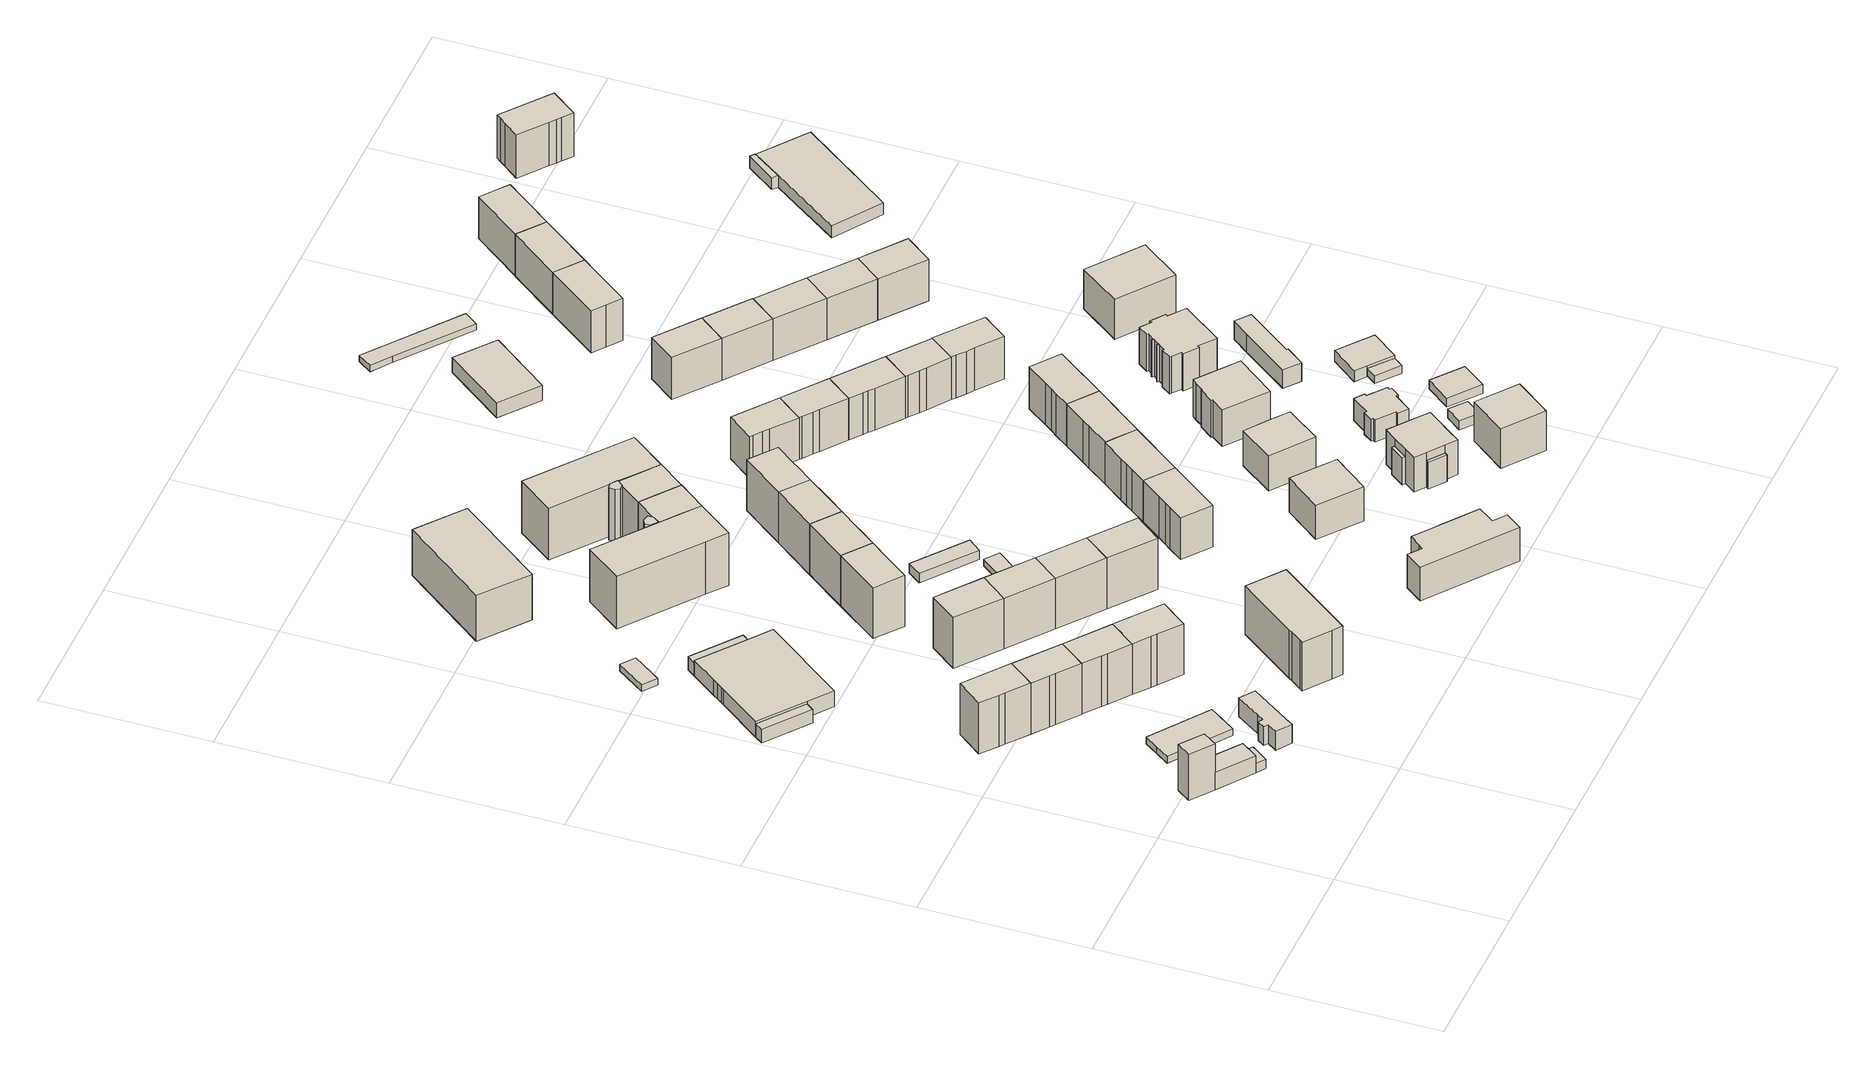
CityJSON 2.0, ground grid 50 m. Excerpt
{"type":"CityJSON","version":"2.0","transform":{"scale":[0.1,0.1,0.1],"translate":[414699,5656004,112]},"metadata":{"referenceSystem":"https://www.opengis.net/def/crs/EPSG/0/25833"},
"CityObjects":{
"building1":{"type":"Building","attributes":{"Gemeindeschluessel":14612000,"Geometrietyp2DReferenz":"3000","function":"31001_2463","roofType":"9999"},"children":["building1-1","building1-2"]},
"building1-1":{"type":"BuildingPart","attributes":{"Dachtyp_tdc":"tdcGableRoof","Dachneigung":57.03,"QualitaetDacherkennung":4,"Geometrietyp2DReferenz":"3000","measuredHeight":8.79,"roofType":"3100"},"parents":["building1"],"geometry":[{"type":"Solid","lod":"1","boundaries":[[[[0,1,2,3,4,5,6]],[[7,8,9,10,11,12,13]],[[6,8,7,0]],[[5,9,8,6]],[[4,10,9,5]],[[3,11,10,4]],[[2,12,11,3]],[[1,13,12,2]],[[0,7,13,1]]]]}]},
"building1-2":{"type":"BuildingPart","attributes":{"Dachtyp_tdc":"tdcFreeFormRoof","Dachneigung":62.88,"QualitaetDacherkennung":5,"Geometrietyp2DReferenz":"3000","measuredHeight":18.19,"roofType":"5000"},"parents":["building1"],"geometry":[{"type":"Solid","lod":"1","boundaries":[[[[14,15,16,17]],[[18,19,12,10]],[[17,19,18,14]],[[16,12,19,17]],[[15,10,12,16]],[[14,18,10,15]]]]}]},
"building2":{"type":"Building","attributes":{"Dachtyp_tdc":"tdcPolyFlatRoof","Gemeindeschluessel":14612000,"Dachneigung":0,"QualitaetDacherkennung":54,"Geometrietyp2DReferenz":"3000","measuredHeight":3.23,"function":"31001_2463","roofType":"1000"},"geometry":[{"type":"Solid","lod":"1","boundaries":[[[[20,21,22,23]],[[24,25,26,27]],[[23,25,24,20]],[[22,26,25,23]],[[21,27,26,22]],[[20,24,27,21]]]]}]},
"building3":{"type":"Building","attributes":{"Dachtyp_tdc":"tdcFreeFormRoof","Gemeindeschluessel":14612000,"Dachneigung":35.17,"QualitaetDacherkennung":86,"Geometrietyp2DReferenz":"3000","measuredHeight":19.22,"function":"31001_9998","roofType":"5000"},"geometry":[{"type":"Solid","lod":"1","boundaries":[[[[28,29,30,31,32,33]],[[34,35,36,37,38,39]],[[33,35,34,28]],[[32,36,35,33]],[[31,37,36,32]],[[30,38,37,31]],[[29,39,38,30]],[[28,34,39,29]]]]}]},
"building4":{"type":"Building","attributes":{"Dachtyp_tdc":"tdcPolyFlatRoof","Gemeindeschluessel":14612000,"Dachneigung":0,"QualitaetDacherkennung":91,"Geometrietyp2DReferenz":"3000","measuredHeight":2.27,"function":"31001_2463","roofType":"1000"},"geometry":[{"type":"Solid","lod":"1","boundaries":[[[[40,41,42,43,44,45]],[[46,47,48,49,50,51]],[[45,47,46,40]],[[44,48,47,45]],[[43,49,48,44]],[[42,50,49,43]],[[41,51,50,42]],[[40,46,51,41]]]]}]},
"building5":{"type":"Building","attributes":{"Dachtyp_tdc":"tdcPolyFlatRoof","Gemeindeschluessel":14612000,"Dachneigung":5.51,"QualitaetDacherkennung":76,"Geometrietyp2DReferenz":"3000","measuredHeight":6.73,"function":"31001_9998","roofType":"2100"},"geometry":[{"type":"Solid","lod":"1","boundaries":[[[[52,53,54,55,56,57,58,59,60,61]],[[62,63,64,65,66,67,68,69,70,71]],[[61,63,62,52]],[[60,64,63,61]],[[59,65,64,60]],[[58,66,65,59]],[[57,67,66,58]],[[56,68,67,57]],[[55,69,68,56]],[[54,70,69,55]],[[53,71,70,54]],[[52,62,71,53]]]]}]},
"building6":{"type":"Building","attributes":{"Dachtyp_tdc":"tdcFreeFormRoof","Gemeindeschluessel":14612000,"Dachneigung":35.18,"QualitaetDacherkennung":88,"Geometrietyp2DReferenz":"3000","measuredHeight":19.2,"function":"31001_9998","roofType":"5000"},"geometry":[{"type":"Solid","lod":"1","boundaries":[[[[72,73,74,75,76,77]],[[78,79,80,37,36,81]],[[77,79,78,72]],[[76,80,79,77]],[[75,37,80,76]],[[74,36,37,75]],[[73,81,36,74]],[[72,78,81,73]]]]}]},
"building7":{"type":"Building","attributes":{"Gemeindeschluessel":14612000,"Geometrietyp2DReferenz":"3000","function":"31001_2000","roofType":"9999"},"children":["building7-1","building7-2","building7-3"]},
"building7-1":{"type":"BuildingPart","attributes":{"Dachtyp_tdc":"tdcPolyFlatRoof","Dachneigung":3.69,"QualitaetDacherkennung":68,"Geometrietyp2DReferenz":"3000","measuredHeight":4.69,"roofType":"2100"},"parents":["building7"],"geometry":[{"type":"Solid","lod":"1","boundaries":[[[[82,83,84,85]],[[86,87,88,89]],[[85,87,86,82]],[[84,88,87,85]],[[83,89,88,84]],[[82,86,89,83]]]]}]},
"building7-2":{"type":"BuildingPart","attributes":{"Dachtyp_tdc":"tdcPolyFlatRoof","Dachneigung":4.41,"QualitaetDacherkennung":57,"Geometrietyp2DReferenz":"3000","measuredHeight":6.36,"roofType":"2100"},"parents":["building7"],"geometry":[{"type":"Solid","lod":"1","boundaries":[[[[90,91,92,93,94,95,96,97,98,99]],[[89,88,100,101,102,103,104,105,106,107]],[[99,88,89,90]],[[98,100,88,99]],[[97,101,100,98]],[[96,102,101,97]],[[95,103,102,96]],[[94,104,103,95]],[[93,105,104,94]],[[92,106,105,93]],[[91,107,106,92]],[[90,89,107,91]]]]}]},
"building7-3":{"type":"BuildingPart","attributes":{"Dachtyp_tdc":"tdcPolyFlatRoof","Dachneigung":0,"QualitaetDacherkennung":66,"Geometrietyp2DReferenz":"3000","measuredHeight":4.63,"roofType":"1000"},"parents":["building7"],"geometry":[{"type":"Solid","lod":"1","boundaries":[[[[108,109,110,111]],[[112,105,104,113]],[[111,105,112,108]],[[110,104,105,111]],[[109,113,104,110]],[[108,112,113,109]]]]}]},
"building8":{"type":"Building","attributes":{"Dachtyp_tdc":"tdcPolyFlatRoof","Gemeindeschluessel":14612000,"Dachneigung":2.77,"QualitaetDacherkennung":69,"Geometrietyp2DReferenz":"3000","measuredHeight":2.35,"function":"31001_2000","roofType":"2100"},"geometry":[{"type":"Solid","lod":"1","boundaries":[[[[114,115,116,117]],[[118,119,120,121]],[[117,119,118,114]],[[116,120,119,117]],[[115,121,120,116]],[[114,118,121,115]]]]}]},
"building9":{"type":"Building","attributes":{"Dachtyp_tdc":"tdcFreeFormRoof","Gemeindeschluessel":14612000,"Dachneigung":35.17,"QualitaetDacherkennung":86,"Geometrietyp2DReferenz":"3000","measuredHeight":19.18,"function":"31001_9998","roofType":"5000"},"geometry":[{"type":"Solid","lod":"1","boundaries":[[[[122,123,124,73,72,125]],[[126,127,128,129,130,131]],[[125,127,126,122]],[[72,128,127,125]],[[73,129,128,72]],[[124,130,129,73]],[[123,131,130,124]],[[122,126,131,123]]]]}]},
"building10":{"type":"Building","attributes":{"Dachtyp_tdc":"tdcFreeFormRoof","Gemeindeschluessel":14612000,"Dachneigung":35.32,"QualitaetDacherkennung":88,"Geometrietyp2DReferenz":"3000","measuredHeight":19.19,"function":"31001_9998","roofType":"5000"},"geometry":[{"type":"Solid","lod":"1","boundaries":[[[[132,133,134,135,136,137]],[[131,130,138,139,140,141]],[[137,130,131,132]],[[136,138,130,137]],[[135,139,138,136]],[[134,140,139,135]],[[133,141,140,134]],[[132,131,141,133]]]]}]},
"building11":{"type":"Building","attributes":{"Dachtyp_tdc":"tdcGableRoof","Gemeindeschluessel":14612000,"Dachneigung":35.35,"QualitaetDacherkennung":87,"Geometrietyp2DReferenz":"3000","measuredHeight":19.25,"function":"31001_9998","roofType":"3100"},"geometry":[{"type":"Solid","lod":"1","boundaries":[[[[142,143,144,145]],[[146,147,148,149]],[[145,147,146,142]],[[144,148,147,145]],[[143,149,148,144]],[[142,146,149,143]]]]}]},
"building12":{"type":"Building","attributes":{"Dachtyp_tdc":"tdcFreeFormRoof","Gemeindeschluessel":14612000,"Dachneigung":37.02,"QualitaetDacherkennung":75,"Geometrietyp2DReferenz":"3000","measuredHeight":19.12,"function":"31001_9998","roofType":"5000"},"geometry":[{"type":"Solid","lod":"1","boundaries":[[[[150,151,152,153,154,155,156,157]],[[158,159,160,161,162,163,164,165]],[[157,159,158,150]],[[156,160,159,157]],[[155,161,160,156]],[[154,162,161,155]],[[153,163,162,154]],[[152,164,163,153]],[[151,165,164,152]],[[150,158,165,151]]]]}]},
"building13":{"type":"Building","attributes":{"Dachtyp_tdc":"tdcGableRoof","Gemeindeschluessel":14612000,"Dachneigung":35.22,"QualitaetDacherkennung":89,"Geometrietyp2DReferenz":"3000","measuredHeight":19.24,"function":"31001_9998","roofType":"3100"},"geometry":[{"type":"Solid","lod":"1","boundaries":[[[[143,142,166,167]],[[149,168,169,146]],[[167,168,149,143]],[[166,169,168,167]],[[142,146,169,166]],[[143,149,146,142]]]]}]},
"building14":{"type":"Building","attributes":{"Dachtyp_tdc":"tdcFreeFormRoof","Gemeindeschluessel":14612000,"Dachneigung":35.58,"QualitaetDacherkennung":76,"Geometrietyp2DReferenz":"3000","measuredHeight":19.21,"function":"31001_9998","roofType":"5000"},"geometry":[{"type":"Solid","lod":"1","boundaries":[[[[170,171,172,173,174,175]],[[176,177,178,179,180,181]],[[175,177,176,170]],[[174,178,177,175]],[[173,179,178,174]],[[172,180,179,173]],[[171,181,180,172]],[[170,176,181,171]]]]}]},
"building15":{"type":"Building","attributes":{"name":"IBB Private Schulen Dresden","Gemeindeschluessel":14612000,"Geometrietyp2DReferenz":"3000","function":"31001_3021","roofType":"9999"},"children":["building15-1","building15-2"]},
"building15-1":{"type":"BuildingPart","attributes":{"Dachtyp_tdc":"tdcCutGableRoof","Dachneigung":0.11,"QualitaetDacherkennung":60,"Geometrietyp2DReferenz":"3000","measuredHeight":18.71,"roofType":"9999"},"parents":["building15"],"geometry":[{"type":"Solid","lod":"1","boundaries":[[[[182,183,184,185,186]],[[187,188,189,190,191]],[[186,188,187,182]],[[185,189,188,186]],[[184,190,189,185]],[[183,191,190,184]],[[182,187,191,183]]]]}]},
"building15-2":{"type":"BuildingPart","attributes":{"Dachtyp_tdc":"tdcPolyFlatRoof","Dachneigung":0,"QualitaetDacherkennung":55,"Geometrietyp2DReferenz":"3000","measuredHeight":4.23,"roofType":"1000"},"parents":["building15"],"geometry":[{"type":"Solid","lod":"1","boundaries":[[[[192,193,194,195]],[[196,197,189,188]],[[195,197,196,192]],[[194,189,197,195]],[[193,188,189,194]],[[192,196,188,193]]]]}]},
"building16":{"type":"Building","attributes":{"Dachtyp_tdc":"tdcGableRoof","Gemeindeschluessel":14612000,"Dachneigung":35.23,"QualitaetDacherkennung":89,"Geometrietyp2DReferenz":"3000","measuredHeight":19.21,"function":"31001_9998","roofType":"3100"},"geometry":[{"type":"Solid","lod":"1","boundaries":[[[[198,199,167,166]],[[200,169,168,201]],[[166,169,200,198]],[[167,168,169,166]],[[199,201,168,167]],[[198,200,201,199]]]]}]},
"building17":{"type":"Building","attributes":{"Gemeindeschluessel":14612000,"Geometrietyp2DReferenz":"3000","function":"31001_2000","roofType":"9999"},"children":["building17-1","building17-2","building17-3"]},
"building17-1":{"type":"BuildingPart","attributes":{"Dachtyp_tdc":"tdcHipRoof","Dachneigung":10.06,"QualitaetDacherkennung":70,"Geometrietyp2DReferenz":"3000","measuredHeight":18.45,"roofType":"3200"},"parents":["building17"],"geometry":[{"type":"Solid","lod":"1","boundaries":[[[[202,203,204,205,206,207,208]],[[209,210,211,212,213,214,215]],[[208,210,209,202]],[[207,211,210,208]],[[206,212,211,207]],[[205,213,212,206]],[[204,214,213,205]],[[203,215,214,204]],[[202,209,215,203]]]]}]},
"building17-2":{"type":"BuildingPart","attributes":{"Dachtyp_tdc":"tdcGableRoof","Dachneigung":10.35,"QualitaetDacherkennung":80,"Geometrietyp2DReferenz":"3000","measuredHeight":18.43,"roofType":"3100"},"parents":["building17"],"geometry":[{"type":"Solid","lod":"1","boundaries":[[[[216,217,218,219,207,220,221]],[[222,223,224,211,225,226,227]],[[221,223,222,216]],[[220,224,223,221]],[[207,211,224,220]],[[219,225,211,207]],[[218,226,225,219]],[[217,227,226,218]],[[216,222,227,217]]]]}]},
"building17-3":{"type":"BuildingPart","attributes":{"Dachtyp_tdc":"tdcPolyFlatRoof","Dachneigung":0,"QualitaetDacherkennung":42,"Geometrietyp2DReferenz":"3000","measuredHeight":18.02,"roofType":"1000"},"parents":["building17"],"geometry":[{"type":"Solid","lod":"1","boundaries":[[[[228,229,230,231,232,233]],[[210,234,235,236,227,226]],[[233,234,210,228]],[[232,235,234,233]],[[231,236,235,232]],[[230,227,236,231]],[[229,226,227,230]],[[228,210,226,229]]]]}]},
"building18":{"type":"Building","attributes":{"Dachtyp_tdc":"tdcFreeFormRoof","Gemeindeschluessel":14612000,"Dachneigung":35.84,"QualitaetDacherkennung":79,"Geometrietyp2DReferenz":"3000","measuredHeight":19.24,"function":"31001_9998","roofType":"5000"},"geometry":[{"type":"Solid","lod":"1","boundaries":[[[[173,237,238,239,240,174]],[[179,178,241,242,243,244]],[[174,178,179,173]],[[240,241,178,174]],[[239,242,241,240]],[[238,243,242,239]],[[237,244,243,238]],[[173,179,244,237]]]]}]},
"building19":{"type":"Building","attributes":{"Dachtyp_tdc":"tdcGableRoof","Gemeindeschluessel":14612000,"Dachneigung":35.37,"QualitaetDacherkennung":91,"Geometrietyp2DReferenz":"3000","measuredHeight":19.23,"function":"31001_9998","roofType":"3100"},"geometry":[{"type":"Solid","lod":"1","boundaries":[[[[199,198,245,246]],[[201,247,248,200]],[[246,247,201,199]],[[245,248,247,246]],[[198,200,248,245]],[[199,201,200,198]]]]}]},
"building20":{"type":"Building","attributes":{"Dachtyp_tdc":"tdcPolyFlatRoof","Gemeindeschluessel":14612000,"Dachneigung":2.69,"QualitaetDacherkennung":80,"Geometrietyp2DReferenz":"3000","measuredHeight":2.44,"function":"31001_2463","roofType":"2100"},"geometry":[{"type":"Solid","lod":"1","boundaries":[[[[249,250,251,252]],[[253,254,255,256]],[[252,254,253,249]],[[251,255,254,252]],[[250,256,255,251]],[[249,253,256,250]]]]}]},
"building21":{"type":"Building","attributes":{"Dachtyp_tdc":"tdcHipRoof","Gemeindeschluessel":14612000,"Dachneigung":13.8,"QualitaetDacherkennung":14,"Geometrietyp2DReferenz":"3000","measuredHeight":4.48,"function":"31001_2463","roofType":"3200"},"geometry":[{"type":"Solid","lod":"1","boundaries":[[[[257,258,259,260]],[[261,262,263,264]],[[260,262,261,257]],[[259,263,262,260]],[[258,264,263,259]],[[257,261,264,258]]]]}]},
"building22":{"type":"Building","attributes":{"Dachtyp_tdc":"tdcFreeFormRoof","Gemeindeschluessel":14612000,"Dachneigung":35.85,"QualitaetDacherkennung":80,"Geometrietyp2DReferenz":"3000","measuredHeight":19.25,"function":"31001_9998","roofType":"5000"},"geometry":[{"type":"Solid","lod":"1","boundaries":[[[[240,239,265,266,267,268]],[[269,270,271,272,273,274]],[[268,270,269,240]],[[267,271,270,268]],[[266,272,271,267]],[[265,273,272,266]],[[239,274,273,265]],[[240,269,274,239]]]]}]},
"building23":{"type":"Building","attributes":{"Dachtyp_tdc":"tdcPolyFlatRoof","Gemeindeschluessel":14612000,"Dachneigung":0,"QualitaetDacherkennung":76,"Geometrietyp2DReferenz":"3000","measuredHeight":11.51,"function":"31001_9998","roofType":"1000"},"geometry":[{"type":"Solid","lod":"1","boundaries":[[[[275,276,277,278,279,280,281,282,283,284,285,286,287,288]],[[289,290,291,292,293,294,295,296,297,298,299,300,301,302]],[[288,290,289,275]],[[287,291,290,288]],[[286,292,291,287]],[[285,293,292,286]],[[284,294,293,285]],[[283,295,294,284]],[[282,296,295,283]],[[281,297,296,282]],[[280,298,297,281]],[[279,299,298,280]],[[278,300,299,279]],[[277,301,300,278]],[[276,302,301,277]],[[275,289,302,276]]]]}]},
"building24":{"type":"Building","attributes":{"Gemeindeschluessel":14612000,"Geometrietyp2DReferenz":"3000","function":"31001_2000","roofType":"9999"},"children":["building24-1","building24-2","building24-3"]},
"building24-1":{"type":"BuildingPart","attributes":{"Dachtyp_tdc":"tdcHipRoof","Dachneigung":10.01,"QualitaetDacherkennung":69,"Geometrietyp2DReferenz":"3000","measuredHeight":18.41,"roofType":"3200"},"parents":["building24"],"geometry":[{"type":"Solid","lod":"1","boundaries":[[[[303,304,305,306,307,308,309,310,311,312,313]],[[314,315,316,317,318,319,320,321,322,323,324]],[[313,315,314,303]],[[312,316,315,313]],[[311,317,316,312]],[[310,318,317,311]],[[309,319,318,310]],[[308,320,319,309]],[[307,321,320,308]],[[306,322,321,307]],[[305,323,322,306]],[[304,324,323,305]],[[303,314,324,304]]]]}]},
"building24-2":{"type":"BuildingPart","attributes":{"Dachtyp_tdc":"tdcFreeFormRoof","Dachneigung":10.41,"QualitaetDacherkennung":61,"Geometrietyp2DReferenz":"3000","measuredHeight":18.18,"roofType":"5000"},"parents":["building24"],"geometry":[{"type":"Solid","lod":"1","boundaries":[[[[325,326,327,328,329,330]],[[331,332,323,333,334,335]],[[330,332,331,325]],[[329,323,332,330]],[[328,333,323,329]],[[327,334,333,328]],[[326,335,334,327]],[[325,331,335,326]]]]}]},
"building24-3":{"type":"BuildingPart","attributes":{"Dachtyp_tdc":"tdcGableRoof","Dachneigung":10.01,"QualitaetDacherkennung":81,"Geometrietyp2DReferenz":"3000","measuredHeight":18.44,"roofType":"3100"},"parents":["building24"],"geometry":[{"type":"Solid","lod":"1","boundaries":[[[[336,337,216,338,220,339,340,341]],[[333,342,321,343,344,345,346,334]],[[341,342,333,336]],[[340,321,342,341]],[[339,343,321,340]],[[220,344,343,339]],[[338,345,344,220]],[[216,346,345,338]],[[337,334,346,216]],[[336,333,334,337]]]]}]},
"building25":{"type":"Building","attributes":{"Dachtyp_tdc":"tdcFreeFormRoof","Gemeindeschluessel":14612000,"Dachneigung":35.66,"QualitaetDacherkennung":74,"Geometrietyp2DReferenz":"3000","measuredHeight":19.24,"function":"31001_9998","roofType":"5000"},"geometry":[{"type":"Solid","lod":"1","boundaries":[[[[268,267,347,348,349,350]],[[270,351,352,353,354,271]],[[350,351,270,268]],[[349,352,351,350]],[[348,353,352,349]],[[347,354,353,348]],[[267,271,354,347]],[[268,270,271,267]]]]}]},
"building26":{"type":"Building","attributes":{"Dachtyp_tdc":"tdcFreeFormRoof","Gemeindeschluessel":14612000,"Dachneigung":37.49,"QualitaetDacherkennung":86,"Geometrietyp2DReferenz":"3000","measuredHeight":16.28,"function":"31001_9998","roofType":"5000"},"geometry":[{"type":"Solid","lod":"1","boundaries":[[[[355,356,357,358,359,360,361]],[[362,363,364,365,366,367,368]],[[361,363,362,355]],[[360,364,363,361]],[[359,365,364,360]],[[358,366,365,359]],[[357,367,366,358]],[[356,368,367,357]],[[355,362,368,356]]]]}]},
"building27":{"type":"Building","attributes":{"Dachtyp_tdc":"tdcFreeFormRoof","Gemeindeschluessel":14612000,"Dachneigung":29.08,"QualitaetDacherkennung":69,"Geometrietyp2DReferenz":"3000","measuredHeight":13.63,"function":"31001_9998","roofType":"5000"},"geometry":[{"type":"Solid","lod":"1","boundaries":[[[[369,370,371,372]],[[373,374,375,376]],[[372,374,373,369]],[[371,375,374,372]],[[370,376,375,371]],[[369,373,376,370]]]]}]},
"building28":{"type":"Building","attributes":{"Dachtyp_tdc":"tdcFreeFormRoof","Gemeindeschluessel":14612000,"Dachneigung":37.27,"QualitaetDacherkennung":87,"Geometrietyp2DReferenz":"3000","measuredHeight":16.27,"function":"31001_9998","roofType":"5000"},"geometry":[{"type":"Solid","lod":"1","boundaries":[[[[360,359,377,378,379,380,381]],[[364,382,383,384,385,386,365]],[[381,382,364,360]],[[380,383,382,381]],[[379,384,383,380]],[[378,385,384,379]],[[377,386,385,378]],[[359,365,386,377]],[[360,364,365,359]]]]}]},
"building29":{"type":"Building","attributes":{"Dachtyp_tdc":"tdcFreeFormRoof","Gemeindeschluessel":14612000,"Dachneigung":37.9,"QualitaetDacherkennung":79,"Geometrietyp2DReferenz":"3000","measuredHeight":16.27,"function":"31001_9998","roofType":"5000"},"geometry":[{"type":"Solid","lod":"1","boundaries":[[[[387,388,389,390,391,392,393]],[[394,395,396,397,398,399,400]],[[393,395,394,387]],[[392,396,395,393]],[[391,397,396,392]],[[390,398,397,391]],[[389,399,398,390]],[[388,400,399,389]],[[387,394,400,388]]]]}]},
"building30":{"type":"Building","attributes":{"Dachtyp_tdc":"tdcPolyFlatRoof","Gemeindeschluessel":14612000,"Dachneigung":8.13,"QualitaetDacherkennung":63,"Geometrietyp2DReferenz":"3000","measuredHeight":12.98,"function":"31001_9998","roofType":"2100"},"geometry":[{"type":"Solid","lod":"1","boundaries":[[[[401,402,403,404,405]],[[406,407,408,409,410]],[[405,407,406,401]],[[404,408,407,405]],[[403,409,408,404]],[[402,410,409,403]],[[401,406,410,402]]]]}]},
"building31":{"type":"Building","attributes":{"Dachtyp_tdc":"tdcFreeFormRoof","Gemeindeschluessel":14612000,"Dachneigung":37.18,"QualitaetDacherkennung":89,"Geometrietyp2DReferenz":"3000","measuredHeight":16.32,"function":"31001_9998","roofType":"5000"},"geometry":[{"type":"Solid","lod":"1","boundaries":[[[[411,412,413,414,415,416]],[[385,417,418,419,420,386]],[[416,417,385,411]],[[415,418,417,416]],[[414,419,418,415]],[[413,420,419,414]],[[412,386,420,413]],[[411,385,386,412]]]]}]},
"building32":{"type":"Building","attributes":{"Gemeindeschluessel":14612000,"Geometrietyp2DReferenz":"3000","function":"31001_9998","roofType":"9999"},"children":["building32-1","building32-2","building32-3","building32-4","building32-5"]},
"building32-1":{"type":"BuildingPart","attributes":{"Dachtyp_tdc":"tdcGableRoof","Dachneigung":24.43,"QualitaetDacherkennung":25,"Geometrietyp2DReferenz":"3000","measuredHeight":9.66,"roofType":"3100"},"parents":["building32"],"geometry":[{"type":"Solid","lod":"1","boundaries":[[[[421,422,423,424]],[[425,426,427,428]],[[424,426,425,421]],[[423,427,426,424]],[[422,428,427,423]],[[421,425,428,422]]]]}]},
"building32-2":{"type":"BuildingPart","attributes":{"Dachtyp_tdc":"tdcPolyFlatRoof","Dachneigung":55.69,"QualitaetDacherkennung":42,"Geometrietyp2DReferenz":"3000","measuredHeight":9.81,"roofType":"2100"},"parents":["building32"],"geometry":[{"type":"Solid","lod":"1","boundaries":[[[[429,430,431,432]],[[433,434,435,436]],[[432,434,433,429]],[[431,435,434,432]],[[430,436,435,431]],[[429,433,436,430]]]]}]},
"building32-3":{"type":"BuildingPart","attributes":{"Dachtyp_tdc":"tdcGableRoof","Dachneigung":38.15,"QualitaetDacherkennung":40,"Geometrietyp2DReferenz":"3000","measuredHeight":12.26,"roofType":"3100"},"parents":["building32"],"geometry":[{"type":"Solid","lod":"1","boundaries":[[[[437,438,439,440]],[[441,442,443,444]],[[440,442,441,437]],[[439,443,442,440]],[[438,444,443,439]],[[437,441,444,438]]]]}]},
"building32-4":{"type":"BuildingPart","attributes":{"Dachtyp_tdc":"tdcTentRoof","Dachneigung":29.82,"QualitaetDacherkennung":61,"Geometrietyp2DReferenz":"3000","measuredHeight":13.9,"roofType":"3500"},"parents":["building32"],"geometry":[{"type":"Solid","lod":"1","boundaries":[[[[445,446,447,448,449,450,451,452,453,454,455,456]],[[457,458,444,443,459,425,428,460,435,434,461,462]],[[456,458,457,445]],[[455,444,458,456]],[[454,443,444,455]],[[453,459,443,454]],[[452,425,459,453]],[[451,428,425,452]],[[450,460,428,451]],[[449,435,460,450]],[[448,434,435,449]],[[447,461,434,448]],[[446,462,461,447]],[[445,457,462,446]]]]}]},
"building32-5":{"type":"BuildingPart","attributes":{"Dachtyp_tdc":"tdcFreeFormRoof","Dachneigung":70.15,"QualitaetDacherkennung":24,"Geometrietyp2DReferenz":"3000","measuredHeight":9.82,"roofType":"5000"},"parents":["building32"],"geometry":[{"type":"Solid","lod":"1","boundaries":[[[[463,464,465,466]],[[457,462,467,468]],[[466,462,457,463]],[[465,467,462,466]],[[464,468,467,465]],[[463,457,468,464]]]]}]},
"building33":{"type":"Building","attributes":{"Dachtyp_tdc":"tdcGableRoof","Gemeindeschluessel":14612000,"Dachneigung":37.76,"QualitaetDacherkennung":80,"Geometrietyp2DReferenz":"3000","measuredHeight":16.29,"function":"31001_9998","roofType":"3100"},"geometry":[{"type":"Solid","lod":"1","boundaries":[[[[469,470,471,472,473,388,474,387,475]],[[476,477,394,478,400,479,480,481,482]],[[475,477,476,469]],[[387,394,477,475]],[[474,478,394,387]],[[388,400,478,474]],[[473,479,400,388]],[[472,480,479,473]],[[471,481,480,472]],[[470,482,481,471]],[[469,476,482,470]]]]}]},
"building34":{"type":"Building","attributes":{"Dachtyp_tdc":"tdcFreeFormRoof","Gemeindeschluessel":14612000,"Dachneigung":37.91,"QualitaetDacherkennung":80,"Geometrietyp2DReferenz":"3000","measuredHeight":16.29,"function":"31001_9998","roofType":"5000"},"geometry":[{"type":"Solid","lod":"1","boundaries":[[[[483,484,485,486,473,471,487]],[[488,489,481,479,490,491,492]],[[487,489,488,483]],[[471,481,489,487]],[[473,479,481,471]],[[486,490,479,473]],[[485,491,490,486]],[[484,492,491,485]],[[483,488,492,484]]]]}]},
"building35":{"type":"Building","attributes":{"Dachtyp_tdc":"tdcTentRoof","Gemeindeschluessel":14612000,"Dachneigung":26.07,"QualitaetDacherkennung":84,"Geometrietyp2DReferenz":"3000","measuredHeight":15.17,"function":"31001_9998","roofType":"3500"},"geometry":[{"type":"Solid","lod":"1","boundaries":[[[[493,494,495,496]],[[497,498,499,500]],[[496,498,497,493]],[[495,499,498,496]],[[494,500,499,495]],[[493,497,500,494]]]]}]},
"building36":{"type":"Building","attributes":{"Dachtyp_tdc":"tdcGableRoof","Gemeindeschluessel":14612000,"Dachneigung":37.1,"QualitaetDacherkennung":87,"Geometrietyp2DReferenz":"3000","measuredHeight":16.32,"function":"31001_9998","roofType":"3100"},"geometry":[{"type":"Solid","lod":"1","boundaries":[[[[501,413,502,503,504,505,506,507,414]],[[508,419,509,510,511,512,513,514,420]],[[414,419,508,501]],[[507,509,419,414]],[[506,510,509,507]],[[505,511,510,506]],[[504,512,511,505]],[[503,513,512,504]],[[502,514,513,503]],[[413,420,514,502]],[[501,508,420,413]]]]}]},
"building37":{"type":"Building","attributes":{"Dachtyp_tdc":"tdcFreeFormRoof","Gemeindeschluessel":14612000,"Dachneigung":35.75,"QualitaetDacherkennung":65,"Geometrietyp2DReferenz":"3000","measuredHeight":14.69,"function":"31001_9998","roofType":"5000"},"geometry":[{"type":"Solid","lod":"1","boundaries":[[[[515,516,517,518,519,520,521,522,523]],[[524,525,526,527,528,529,530,531,532]],[[523,525,524,515]],[[522,526,525,523]],[[521,527,526,522]],[[520,528,527,521]],[[519,529,528,520]],[[518,530,529,519]],[[517,531,530,518]],[[516,532,531,517]],[[515,524,532,516]]]]}]},
"building38":{"type":"Building","attributes":{"Dachtyp_tdc":"tdcFreeFormRoof","Gemeindeschluessel":14612000,"Dachneigung":1.01,"QualitaetDacherkennung":45,"Geometrietyp2DReferenz":"3000","measuredHeight":9.22,"function":"31001_9998","roofType":"5000"},"geometry":[{"type":"Solid","lod":"1","boundaries":[[[[533,534,535,536,537,538,539,540,541,542,543,544,545,546,547,548]],[[549,550,551,552,553,554,555,556,557,558,559,560,561,562,563,564]],[[548,550,549,533]],[[547,551,550,548]],[[546,552,551,547]],[[545,553,552,546]],[[544,554,553,545]],[[543,555,554,544]],[[542,556,555,543]],[[541,557,556,542]],[[540,558,557,541]],[[539,559,558,540]],[[538,560,559,539]],[[537,561,560,538]],[[536,562,561,537]],[[535,563,562,536]],[[534,564,563,535]],[[533,549,564,534]]]]}]},
"building39":{"type":"Building","attributes":{"Dachtyp_tdc":"tdcHipRoof","Gemeindeschluessel":14612000,"Dachneigung":10,"QualitaetDacherkennung":89,"Geometrietyp2DReferenz":"3000","measuredHeight":5.8,"function":"31001_9998","roofType":"3200"},"geometry":[{"type":"Solid","lod":"1","boundaries":[[[[565,566,567,568]],[[569,570,571,572]],[[568,570,569,565]],[[567,571,570,568]],[[566,572,571,567]],[[565,569,572,566]]]]}]},
"building40":{"type":"Building","attributes":{"Dachtyp_tdc":"tdcGableRoof","Gemeindeschluessel":14612000,"Dachneigung":38,"QualitaetDacherkennung":79,"Geometrietyp2DReferenz":"3000","measuredHeight":16.36,"function":"31001_9998","roofType":"3100"},"geometry":[{"type":"Solid","lod":"1","boundaries":[[[[573,574,575,576,577,486,578,485,579]],[[580,581,491,582,490,583,584,585,586]],[[579,581,580,573]],[[485,491,581,579]],[[578,582,491,485]],[[486,490,582,578]],[[577,583,490,486]],[[576,584,583,577]],[[575,585,584,576]],[[574,586,585,575]],[[573,580,586,574]]]]}]},
"building41":{"type":"Building","attributes":{"Dachtyp_tdc":"tdcFreeFormRoof","Gemeindeschluessel":14612000,"Dachneigung":16.21,"QualitaetDacherkennung":84,"Geometrietyp2DReferenz":"3000","measuredHeight":3.58,"function":"31001_9998","roofType":"5000"},"geometry":[{"type":"Solid","lod":"1","boundaries":[[[[587,588,589,590]],[[591,592,593,594]],[[590,592,591,587]],[[589,593,592,590]],[[588,594,593,589]],[[587,591,594,588]]]]}]},
"building42":{"type":"Building","attributes":{"Dachtyp_tdc":"tdcGableRoof","Gemeindeschluessel":14612000,"Dachneigung":37.05,"QualitaetDacherkennung":76,"Geometrietyp2DReferenz":"3000","measuredHeight":16.2,"function":"31001_9998","roofType":"3100"},"geometry":[{"type":"Solid","lod":"1","boundaries":[[[[595,596,597,598]],[[599,600,601,602]],[[598,600,599,595]],[[597,601,600,598]],[[596,602,601,597]],[[595,599,602,596]]]]}]},
"building43":{"type":"Building","attributes":{"Dachtyp_tdc":"tdcFreeFormRoof","Gemeindeschluessel":14612000,"Dachneigung":37.73,"QualitaetDacherkennung":81,"Geometrietyp2DReferenz":"3000","measuredHeight":16.39,"function":"31001_9998","roofType":"5000"},"geometry":[{"type":"Solid","lod":"1","boundaries":[[[[603,604,605,606,607,608,609,610,611]],[[612,613,614,615,616,617,618,619,620]],[[611,613,612,603]],[[610,614,613,611]],[[609,615,614,610]],[[608,616,615,609]],[[607,617,616,608]],[[606,618,617,607]],[[605,619,618,606]],[[604,620,619,605]],[[603,612,620,604]]]]}]},
"building44":{"type":"Building","attributes":{"Dachtyp_tdc":"tdcPolyFlatRoof","Gemeindeschluessel":14612000,"Dachneigung":0,"QualitaetDacherkennung":51,"Geometrietyp2DReferenz":"3000","measuredHeight":3,"function":"31001_9998","roofType":"1000"},"geometry":[{"type":"Solid","lod":"1","boundaries":[[[[621,622,623,624]],[[625,626,627,628]],[[624,626,625,621]],[[623,627,626,624]],[[622,628,627,623]],[[621,625,628,622]]]]}]},
"building45":{"type":"Building","attributes":{"Dachtyp_tdc":"tdcPolyFlatRoof","Gemeindeschluessel":14612000,"Dachneigung":2.69,"QualitaetDacherkennung":57,"Geometrietyp2DReferenz":"3000","measuredHeight":2.29,"function":"31001_2463","roofType":"2100"},"geometry":[{"type":"Solid","lod":"1","boundaries":[[[[629,630,631,632,633,634,635]],[[636,637,638,639,640,641,642]],[[635,637,636,629]],[[634,638,637,635]],[[633,639,638,634]],[[632,640,639,633]],[[631,641,640,632]],[[630,642,641,631]],[[629,636,642,630]]]]}]},
"building46":{"type":"Building","attributes":{"Dachtyp_tdc":"tdcGableRoof","Gemeindeschluessel":14612000,"Dachneigung":36.89,"QualitaetDacherkennung":77,"Geometrietyp2DReferenz":"3000","measuredHeight":16.19,"function":"31001_9998","roofType":"3100"},"geometry":[{"type":"Solid","lod":"1","boundaries":[[[[596,595,643,644]],[[602,645,646,599]],[[644,645,602,596]],[[643,646,645,644]],[[595,599,646,643]],[[596,602,599,595]]]]}]},
"building47":{"type":"Building","attributes":{"Dachtyp_tdc":"tdcTentRoof","Gemeindeschluessel":14612000,"Dachneigung":33.45,"QualitaetDacherkennung":67,"Geometrietyp2DReferenz":"3000","measuredHeight":15.37,"function":"31001_9998","roofType":"3500"},"geometry":[{"type":"Solid","lod":"1","boundaries":[[[[647,648,649,650,651,652,653,654,655,656,657,658,659,660,661,662,663,664,665,666,667,668,669,670,671,672]],[[673,674,675,676,677,678,679,680,681,682,683,684,685,686,687,688,689,690,691,692,693,694,695,696,697,698]],[[672,674,673,647]],[[671,675,674,672]],[[670,676,675,671]],[[669,677,676,670]],[[668,678,677,669]],[[667,679,678,668]],[[666,680,679,667]],[[665,681,680,666]],[[664,682,681,665]],[[663,683,682,664]],[[662,684,683,663]],[[661,685,684,662]],[[660,686,685,661]],[[659,687,686,660]],[[658,688,687,659]],[[657,689,688,658]],[[656,690,689,657]],[[655,691,690,656]],[[654,692,691,655]],[[653,693,692,654]],[[652,694,693,653]],[[651,695,694,652]],[[650,696,695,651]],[[649,697,696,650]],[[648,698,697,649]],[[647,673,698,648]]]]}]},
"building48":{"type":"Building","attributes":{"Dachtyp_tdc":"tdcPolyFlatRoof","Gemeindeschluessel":14612000,"Dachneigung":8.57,"QualitaetDacherkennung":53,"Geometrietyp2DReferenz":"3000","measuredHeight":2.87,"function":"31001_9998","roofType":"2100"},"geometry":[{"type":"Solid","lod":"1","boundaries":[[[[699,700,701,702]],[[703,704,705,706]],[[702,704,703,699]],[[701,705,704,702]],[[700,706,705,701]],[[699,703,706,700]]]]}]},
"building49":{"type":"Building","attributes":{"Dachtyp_tdc":"tdcPolyFlatRoof","Gemeindeschluessel":14612000,"Dachneigung":10.8,"QualitaetDacherkennung":46,"Geometrietyp2DReferenz":"3000","measuredHeight":6.94,"function":"31001_9998","roofType":"2100"},"geometry":[{"type":"Solid","lod":"1","boundaries":[[[[707,708,709,710,711,712,713]],[[714,715,716,717,718,719,720]],[[713,715,714,707]],[[712,716,715,713]],[[711,717,716,712]],[[710,718,717,711]],[[709,719,718,710]],[[708,720,719,709]],[[707,714,720,708]]]]}]},
"building50":{"type":"Building","attributes":{"Dachtyp_tdc":"tdcPolyFlatRoof","Gemeindeschluessel":14612000,"Dachneigung":0,"QualitaetDacherkennung":61,"Geometrietyp2DReferenz":"3000","measuredHeight":3.76,"function":"31001_9998","roofType":"1000"},"geometry":[{"type":"Solid","lod":"1","boundaries":[[[[721,722,723,724,725]],[[726,727,728,729,730]],[[725,727,726,721]],[[724,728,727,725]],[[723,729,728,724]],[[722,730,729,723]],[[721,726,730,722]]]]}]},
"building51":{"type":"Building","attributes":{"Dachtyp_tdc":"tdcGableRoof","Gemeindeschluessel":14612000,"Dachneigung":37.15,"QualitaetDacherkennung":77,"Geometrietyp2DReferenz":"3000","measuredHeight":16.17,"function":"31001_9998","roofType":"3100"},"geometry":[{"type":"Solid","lod":"1","boundaries":[[[[731,732,733,734]],[[645,735,736,646]],[[734,735,645,731]],[[733,736,735,734]],[[732,646,736,733]],[[731,645,646,732]]]]}]},
"building52":{"type":"Building","attributes":{"Dachtyp_tdc":"tdcGableRoof","Gemeindeschluessel":14612000,"Dachneigung":37.38,"QualitaetDacherkennung":84,"Geometrietyp2DReferenz":"3000","measuredHeight":16.27,"function":"31001_9998","roofType":"3100"},"geometry":[{"type":"Solid","lod":"1","boundaries":[[[[737,738,739,740,741,742,743,744,745]],[[746,747,748,749,750,751,752,753,754]],[[745,747,746,737]],[[744,748,747,745]],[[743,749,748,744]],[[742,750,749,743]],[[741,751,750,742]],[[740,752,751,741]],[[739,753,752,740]],[[738,754,753,739]],[[737,746,754,738]]]]}]},
"building53":{"type":"Building","attributes":{"Dachtyp_tdc":"tdcGableRoof","Gemeindeschluessel":14612000,"Dachneigung":37.09,"QualitaetDacherkennung":77,"Geometrietyp2DReferenz":"3000","measuredHeight":16.15,"function":"31001_9998","roofType":"3100"},"geometry":[{"type":"Solid","lod":"1","boundaries":[[[[734,733,755,756]],[[735,757,758,736]],[[756,757,735,734]],[[755,758,757,756]],[[733,736,758,755]],[[734,735,736,733]]]]}]},
"building54":{"type":"Building","attributes":{"Dachtyp_tdc":"tdcFreeFormRoof","Gemeindeschluessel":14612000,"Dachneigung":37.33,"QualitaetDacherkennung":85,"Geometrietyp2DReferenz":"3000","measuredHeight":16.29,"function":"31001_9998","roofType":"5000"},"geometry":[{"type":"Solid","lod":"1","boundaries":[[[[741,739,759,760,761,762,763]],[[751,764,765,766,767,768,753]],[[763,764,751,741]],[[762,765,764,763]],[[761,766,765,762]],[[760,767,766,761]],[[759,768,767,760]],[[739,753,768,759]],[[741,751,753,739]]]]}]},
"building55":{"type":"Building","attributes":{"Dachtyp_tdc":"tdcTentRoof","Gemeindeschluessel":14612000,"Dachneigung":10.13,"QualitaetDacherkennung":27,"Geometrietyp2DReferenz":"3000","measuredHeight":14.64,"function":"31001_9998","roofType":"3500"},"geometry":[{"type":"Solid","lod":"1","boundaries":[[[[769,770,771,772]],[[773,774,775,776]],[[772,774,773,769]],[[771,775,774,772]],[[770,776,775,771]],[[769,773,776,770]]]]}]},
"building56":{"type":"Building","attributes":{"Dachtyp_tdc":"tdcGableRoof","Gemeindeschluessel":14612000,"Dachneigung":37.31,"QualitaetDacherkennung":77,"Geometrietyp2DReferenz":"3000","measuredHeight":16.15,"function":"31001_9998","roofType":"3100"},"geometry":[{"type":"Solid","lod":"1","boundaries":[[[[777,778,756,755]],[[779,758,757,780]],[[755,758,779,777]],[[756,757,758,755]],[[778,780,757,756]],[[777,779,780,778]]]]}]},
"building57":{"type":"Building","attributes":{"Dachtyp_tdc":"tdcGableRoof","Gemeindeschluessel":14612000,"Dachneigung":37.08,"QualitaetDacherkennung":85,"Geometrietyp2DReferenz":"3000","measuredHeight":16.29,"function":"31001_9998","roofType":"3100"},"geometry":[{"type":"Solid","lod":"1","boundaries":[[[[781,782,763,783,762,784,785,786,787]],[[788,789,790,791,792,793,794,795,796]],[[787,789,788,781]],[[786,790,789,787]],[[785,791,790,786]],[[784,792,791,785]],[[762,793,792,784]],[[783,794,793,762]],[[763,795,794,783]],[[782,796,795,763]],[[781,788,796,782]]]]}]},
"building58":{"type":"Building","attributes":{"Gemeindeschluessel":14612000,"Geometrietyp2DReferenz":"3000","function":"31001_9998","roofType":"9999"},"children":["building58-1","building58-2"]},
"building58-1":{"type":"BuildingPart","attributes":{"Dachtyp_tdc":"tdcPolyFlatRoof","Dachneigung":0,"QualitaetDacherkennung":30,"Geometrietyp2DReferenz":"3000","measuredHeight":4.04,"roofType":"1000"},"parents":["building58"],"geometry":[{"type":"Solid","lod":"1","boundaries":[[[[797,798,799,800,801]],[[802,803,804,805,806]],[[801,803,802,797]],[[800,804,803,801]],[[799,805,804,800]],[[798,806,805,799]],[[797,802,806,798]]]]}]},
"building58-2":{"type":"BuildingPart","attributes":{"Dachtyp_tdc":"tdcPolyFlatRoof","Dachneigung":2.73,"QualitaetDacherkennung":62,"Geometrietyp2DReferenz":"3000","measuredHeight":4.38,"roofType":"2100"},"parents":["building58"],"geometry":[{"type":"Solid","lod":"1","boundaries":[[[[807,808,809,810]],[[806,805,811,812]],[[810,805,806,807]],[[809,811,805,810]],[[808,812,811,809]],[[807,806,812,808]]]]}]},
"building59":{"type":"Building","attributes":{"Dachtyp_tdc":"tdcFreeFormRoof","Gemeindeschluessel":14612000,"Dachneigung":37.57,"QualitaetDacherkennung":76,"Geometrietyp2DReferenz":"3000","measuredHeight":16.7,"function":"31001_9998","roofType":"5000"},"geometry":[{"type":"Solid","lod":"1","boundaries":[[[[813,814,815,816,817,818,819,820,821]],[[822,823,824,825,826,827,828,829,830]],[[821,823,822,813]],[[820,824,823,821]],[[819,825,824,820]],[[818,826,825,819]],[[817,827,826,818]],[[816,828,827,817]],[[815,829,828,816]],[[814,830,829,815]],[[813,822,830,814]]]]}]}
},
"vertices":[
[375,399,74],[271,476,74],[264,467,74],[249,446,74],[234,425,74],[338,349,74],[353,369,74],[375,399,15],[353,369,15],[338,349,15],[234,425,15],[249,446,15],[264,467,15],[271,476,15],
[167,475,172],[234,425,172],[264,467,172],[197,517,172],[167,475,15],[197,517,15],
[338,349,48],[364,330,48],[401,380,48],[375,399,48],[338,349,16],[375,399,16],[401,380,16],[364,330,16],
[153,1067,192],[202,1028,192],[217,1016,192],[280,967,192],[340,1045,192],[213,1143,192],[153,1067,17],[213,1143,17],[340,1045,17],[280,967,17],[217,1016,17],[202,1028,17],
[293,584,39],[464,461,39],[493,502,39],[522,542,39],[351,665,39],[322,624,39],[293,584,16],[322,624,16],[351,665,16],[522,542,16],[493,502,16],[464,461,16],
[445,332,81],[489,302,81],[504,325,81],[588,443,81],[544,474,81],[494,402,81],[480,382,81],[467,390,81],[452,369,81],[465,360,81],[445,332,17],[465,360,17],[452,369,17],[467,390,17],[480,382,17],[494,402,17],[544,474,17],[588,443,17],[504,325,17],[489,302,17],
[406,869,191],[466,947,191],[340,1045,191],[280,967,191],[327,930,191],[342,919,191],[406,869,17],[342,919,17],[327,930,17],[466,947,17],
[134,1533,52],[151,1555,52],[24,1653,52],[7,1630,52],[134,1533,6],[7,1630,6],[24,1653,6],[151,1555,6],
[151,1555,60],[219,1503,60],[406,1746,60],[345,1792,60],[209,1897,60],[151,1820,60],[140,1805,60],[128,1789,60],[122,1781,60],[24,1653,60],[122,1781,6],[128,1789,6],[140,1805,6],[151,1820,6],[209,1897,6],[345,1792,6],[406,1746,6],[219,1503,6],
[364,1816,52],[228,1921,52],[209,1897,52],[345,1792,52],[364,1816,6],[228,1921,6],
[155,2089,33],[93,2003,33],[134,1973,33],[196,2059,33],[155,2089,11],[196,2059,11],[134,1973,11],[93,2003,11],
[469,820,191],[531,772,191],[592,850,191],[455,831,191],[469,820,18],[455,831,18],[406,869,18],[466,947,18],[592,850,18],[531,772,18],
[531,772,192],[578,735,192],[593,724,192],[658,673,192],[719,752,192],[592,850,192],[719,752,18],[658,673,18],[593,724,18],[578,735,18],
[594,1161,190],[657,1241,190],[532,1338,190],[470,1258,190],[594,1161,16],[470,1258,16],[532,1338,16],[657,1241,16],
[802,275,188],[973,500,188],[870,578,188],[737,402,188],[729,391,188],[705,360,188],[699,352,188],[775,295,188],[802,275,22],[775,295,22],[699,352,22],[705,360,22],[729,391,22],[737,402,22],[870,578,22],[973,500,22],
[721,1062,190],[784,1143,190],[784,1143,16],[721,1062,16],
[595,1443,187],[634,1493,187],[646,1509,187],[694,1571,187],[615,1632,187],[517,1504,187],[595,1443,13],[517,1504,13],[615,1632,13],[694,1571,13],[646,1509,13],[634,1493,13],
[344,2750,164],[142,2492,164],[279,2385,164],[444,2597,164],[480,2644,164],[344,2750,8],[480,2644,8],[444,2597,8],[279,2385,8],[142,2492,8],
[501,2628,51],[480,2644,51],[444,2597,51],[464,2580,51],[501,2628,8],[464,2580,8],
[849,964,190],[911,1044,190],[849,964,16],[911,1044,16],
[407,2269,185],[324,2161,185],[545,1991,185],[602,1946,185],[647,2004,185],[685,2054,185],[558,2152,185],[407,2269,6],[558,2152,6],[685,2054,6],[647,2004,6],[602,1946,6],[545,1991,6],[324,2161,6],
[640,2218,185],[592,2156,185],[578,2137,185],[632,2095,185],[748,2135,185],[694,2176,185],[640,2218,6],[694,2176,6],[748,2135,6],[632,2095,6],[578,2137,6],[592,2156,6],
[558,2152,187],[578,2137,187],[592,2156,187],[591,2173,187],[572,2177,187],[557,2168,187],[557,2168,6],[572,2177,6],[591,2173,6],
[732,1620,187],[744,1635,187],[790,1695,187],[711,1756,187],[711,1756,13],[790,1695,13],[744,1635,13],[732,1620,13],
[975,865,190],[1038,945,190],[1038,945,16],[975,865,16],
[893,1237,39],[945,1304,39],[905,1334,39],[853,1268,39],[893,1237,16],[853,1268,16],[905,1334,16],[945,1304,16],
[776,1470,49],[925,1354,49],[956,1393,49],[807,1509,49],[776,1470,17],[807,1509,17],[956,1393,17],[925,1354,17],
[828,1744,187],[840,1760,187],[887,1821,187],[809,1882,187],[711,1756,12],[809,1882,12],[887,1821,12],[840,1760,12],[828,1744,12],[790,1695,12],
[1174,193,131],[1425,4,131],[1463,54,131],[1438,73,131],[1425,83,131],[1436,97,131],[1461,131,131],[1362,205,131],[1345,218,131],[1287,262,131],[1261,229,131],[1251,216,131],[1240,224,131],[1213,245,131],[1174,193,16],[1213,245,16],[1240,224,16],[1251,216,16],[1261,229,16],[1287,262,16],[1345,218,16],[1362,205,16],[1461,131,16],[1436,97,16],[1425,83,16],[1438,73,16],[1463,54,16],[1425,4,16],
[616,2540,184],[533,2432,184],[684,2315,184],[810,2218,184],[811,2217,184],[842,2257,184],[850,2267,184],[893,2323,184],[894,2325,184],[892,2326,184],[837,2369,184],[616,2540,7],[837,2369,7],[892,2326,7],[894,2325,7],[893,2323,7],[850,2267,7],[842,2257,7],[811,2217,7],[810,2218,7],[684,2315,7],[533,2432,7],
[666,2295,187],[674,2280,187],[689,2281,187],[704,2300,187],[684,2315,187],[669,2313,187],[666,2295,7],[669,2313,7],[704,2300,7],[689,2281,7],[674,2280,7],
[704,2300,185],[689,2281,185],[694,2177,185],[755,2144,185],[811,2217,185],[757,2259,185],[757,2259,7],[755,2144,7],[748,2135,7],[694,2177,7],[640,2218,7],
[926,1871,187],[937,1886,187],[986,1949,187],[908,2009,187],[908,2009,12],[986,1949,12],[937,1886,12],[926,1871,12],
[1163,915,157],[1147,894,157],[1116,853,157],[1196,792,157],[1310,941,157],[1230,1002,157],[1182,939,157],[1163,915,14],[1182,939,14],[1230,1002,14],[1310,941,14],[1196,792,14],[1116,853,14],[1147,894,14],
[1402,652,134],[1318,544,134],[1437,452,134],[1521,560,134],[1402,652,17],[1521,560,17],[1437,452,17],[1318,544,17],
[1426,1093,157],[1345,1154,157],[1295,1089,157],[1279,1067,157],[1263,1046,157],[1263,1046,14],[1279,1067,14],[1295,1089,14],[1345,1154,14],[1426,1093,14],
[1165,1957,150],[1226,2035,150],[1104,2129,150],[1044,2052,150],[1052,2045,150],[1076,2027,150],[1094,2013,150],[1165,1957,7],[1094,2013,7],[1076,2027,7],[1052,2045,7],[1044,2052,7],[1104,2129,7],[1226,2035,7],
[1466,733,138],[1585,644,138],[1661,746,138],[1609,786,138],[1542,835,138],[1466,733,18],[1542,835,18],[1609,786,18],[1661,746,18],[1585,644,18],
[1345,1154,158],[1426,1093,158],[1542,1244,158],[1460,1306,158],[1410,1240,158],[1392,1217,158],[1392,1217,14],[1410,1240,14],[1460,1306,14],[1542,1244,14],
[1763,361,109],[1731,320,109],[1739,314,109],[1771,355,109],[1763,361,19],[1771,355,19],[1739,314,19],[1731,320,19],
[1622,338,110],[1668,302,110],[1674,310,110],[1628,345,110],[1622,338,19],[1628,345,19],[1674,310,19],[1668,302,19],
[1717,463,129],[1711,455,129],[1758,420,129],[1764,427,129],[1717,463,19],[1764,427,19],[1758,420,19],[1711,455,19],
[1654,445,138],[1622,403,138],[1596,369,138],[1628,345,138],[1674,310,138],[1706,286,138],[1731,320,138],[1763,361,138],[1789,395,138],[1758,420,138],[1711,455,138],[1680,479,138],[1654,445,19],[1680,479,19],[1789,395,19],[1706,286,19],[1596,369,19],[1622,403,19],
[1654,445,111],[1646,451,111],[1614,409,111],[1622,403,111],[1614,409,19],[1646,451,19],
[1200,1931,150],[1217,1917,150],[1288,1862,150],[1320,1903,150],[1349,1940,150],[1197,1998,150],[1173,1951,150],[1200,1931,7],[1173,1951,7],[1197,1998,7],[1349,1940,7],[1320,1903,7],[1288,1862,7],[1217,1917,7],
[1336,1825,150],[1353,1811,150],[1428,1753,150],[1489,1832,150],[1324,1834,150],[1336,1825,7],[1324,1834,7],[1489,1832,7],[1428,1753,7],[1353,1811,7],
[1898,106,142],[1981,213,142],[1868,300,142],[1785,193,142],[1898,106,7],[1785,193,7],[1868,300,7],[1981,213,7],
[1501,1275,158],[1655,1393,158],[1614,1424,158],[1573,1455,158],[1524,1389,158],[1506,1366,158],[1491,1347,158],[1501,1275,14],[1491,1347,14],[1506,1366,14],[1524,1389,14],[1573,1455,14],[1614,1424,14],[1655,1393,14],
[1818,945,137],[1699,1036,137],[1687,1022,137],[1668,997,137],[1665,1000,137],[1633,959,137],[1637,957,137],[1607,918,137],[1725,826,137],[1818,945,11],[1725,826,11],[1607,918,11],[1637,957,11],[1633,959,11],[1665,1000,11],[1668,997,11],[1687,1022,11],[1699,1036,11],
[1846,598,95],[1851,604,95],[1823,625,95],[1783,574,95],[1778,578,95],[1757,551,95],[1762,547,95],[1757,540,95],[1810,499,95],[1805,493,95],[1832,472,95],[1872,523,95],[1878,519,95],[1899,546,95],[1893,550,95],[1899,557,95],[1846,598,20],[1899,557,20],[1893,550,20],[1899,546,20],[1878,519,20],[1872,523,20],[1832,472,20],[1805,493,20],[1810,499,20],[1757,540,20],[1762,547,20],[1757,551,20],[1778,578,20],[1783,574,20],[1823,625,20],[1851,604,20],
[1045,2772,61],[1157,2684,61],[1296,2862,61],[1184,2950,61],[1045,2772,10],[1184,2950,10],[1296,2862,10],[1157,2684,10],
[1463,1726,150],[1481,1712,150],[1546,1666,150],[1576,1704,150],[1605,1742,150],[1459,1793,150],[1436,1747,150],[1463,1726,7],[1436,1747,7],[1459,1793,7],[1605,1742,7],[1576,1704,7],[1546,1666,7],[1481,1712,7],
[1947,315,38],[1984,361,38],[1935,400,38],[1898,353,38],[1947,315,7],[1898,353,7],[1935,400,7],[1984,361,7],
[1408,2268,149],[1471,2348,149],[1348,2444,149],[1286,2364,149],[1408,2268,6],[1286,2364,6],[1348,2444,6],[1471,2348,6],
[1603,1622,152],[1677,1565,152],[1717,1617,152],[1733,1637,152],[1735,1641,152],[1605,1742,152],[1546,1666,152],[1558,1657,152],[1583,1637,152],[1603,1622,6],[1583,1637,6],[1558,1657,6],[1546,1666,6],[1605,1742,6],[1735,1641,6],[1733,1637,6],[1717,1617,6],[1677,1565,6],
[2022,485,47],[1966,414,47],[2054,345,47],[2109,416,47],[2022,485,17],[2109,416,17],[2054,345,17],[1966,414,17],
[1163,3113,34],[1370,2952,34],[1402,2993,34],[1194,3153,34],[1178,3165,34],[1137,3197,34],[1106,3155,34],[1163,3113,13],[1106,3155,13],[1137,3197,13],[1178,3165,13],[1194,3153,13],[1402,2993,13],[1370,2952,13],
[1534,2170,149],[1596,2250,149],[1596,2250,6],[1534,2170,6],
[1936,1202,134],[1895,1232,134],[1891,1226,134],[1865,1245,134],[1860,1249,134],[1838,1220,134],[1843,1216,134],[1828,1197,134],[1823,1201,134],[1821,1198,134],[1826,1194,134],[1813,1177,134],[1808,1180,134],[1806,1178,134],[1811,1174,134],[1796,1154,134],[1791,1158,134],[1770,1129,134],[1775,1125,134],[1800,1106,134],[1795,1100,134],[1836,1069,134],[1840,1075,134],[1889,1039,134],[1980,1159,134],[1931,1196,134],[1936,1202,8],[1931,1196,8],[1980,1159,8],[1889,1039,8],[1840,1075,8],[1836,1069,8],[1795,1100,8],[1800,1106,8],[1775,1125,8],[1770,1129,8],[1791,1158,8],[1796,1154,8],[1811,1174,8],[1806,1178,8],[1808,1180,8],[1813,1177,8],[1826,1194,8],[1821,1198,8],[1823,1201,8],[1828,1197,8],[1843,1216,8],[1838,1220,8],[1860,1249,8],[1865,1245,8],[1891,1226,8],[1895,1232,8],
[1997,631,39],[2063,578,39],[2086,607,39],[2020,660,39],[1997,631,13],[2020,660,13],[2086,607,13],[2063,578,13],
[1979,875,73],[2087,1015,73],[2045,1048,73],[2004,997,73],[1896,854,73],[1941,818,73],[1983,872,73],[1979,875,10],[1983,872,10],[1941,818,10],[1896,854,10],[2004,997,10],[2045,1048,10],[2087,1015,10],
[1987,686,48],[2020,660,48],[2086,607,48],[2149,687,48],[2050,765,48],[1987,686,11],[2050,765,11],[2149,687,11],[2086,607,11],[2020,660,11],
[1596,2250,148],[1534,2170,148],[1667,2066,148],[1730,2146,148],[1730,2146,6],[1667,2066,6],
[1538,2663,155],[1550,2679,155],[1585,2724,155],[1545,2755,155],[1507,2785,155],[1390,2632,155],[1428,2603,155],[1468,2572,155],[1517,2636,155],[1538,2663,11],[1517,2636,11],[1468,2572,11],[1428,2603,11],[1390,2632,11],[1507,2785,11],[1545,2755,11],[1585,2724,11],[1550,2679,11],
[1792,1968,148],[1855,2048,148],[1855,2048,6],[1792,1968,6],
[1631,2784,155],[1653,2812,155],[1666,2829,155],[1701,2875,155],[1623,2935,155],[1623,2935,11],[1701,2875,11],[1666,2829,11],[1653,2812,11],[1631,2784,11],
[2095,1233,140],[2186,1354,140],[2032,1471,140],[1940,1349,140],[2095,1233,4],[1940,1349,4],[2032,1471,4],[2186,1354,4],
[1917,1870,148],[1980,1951,148],[1917,1870,6],[1980,1951,6],
[1775,3053,155],[1737,3082,155],[1661,2905,155],[1744,2930,155],[1770,2963,155],[1781,2977,155],[1815,3022,155],[1775,3053,12],[1815,3022,12],[1781,2977,12],[1770,2963,12],[1744,2930,12],[1701,2875,12],[1661,2905,12],[1623,2935,12],[1737,3082,12],
[2426,2396,49],[2286,2501,49],[2223,2412,49],[2073,2203,49],[2213,2109,49],[2426,2396,9],[2213,2109,9],[2073,2203,9],[2223,2412,9],[2286,2501,9],
[2286,2501,50],[2273,2511,50],[2208,2424,50],[2223,2412,50],[2208,2424,9],[2273,2511,9],
[2010,3077,161],[2091,3014,161],[2109,2999,161],[2122,2990,161],[2151,2966,161],[2212,3045,161],[2072,3155,161],[2061,3141,161],[2046,3122,161],[2010,3077,13],[2046,3122,13],[2061,3141,13],[2072,3155,13],[2212,3045,13],[2151,2966,13],[2122,2990,13],[2109,2999,13],[2091,3014,13]
]}
